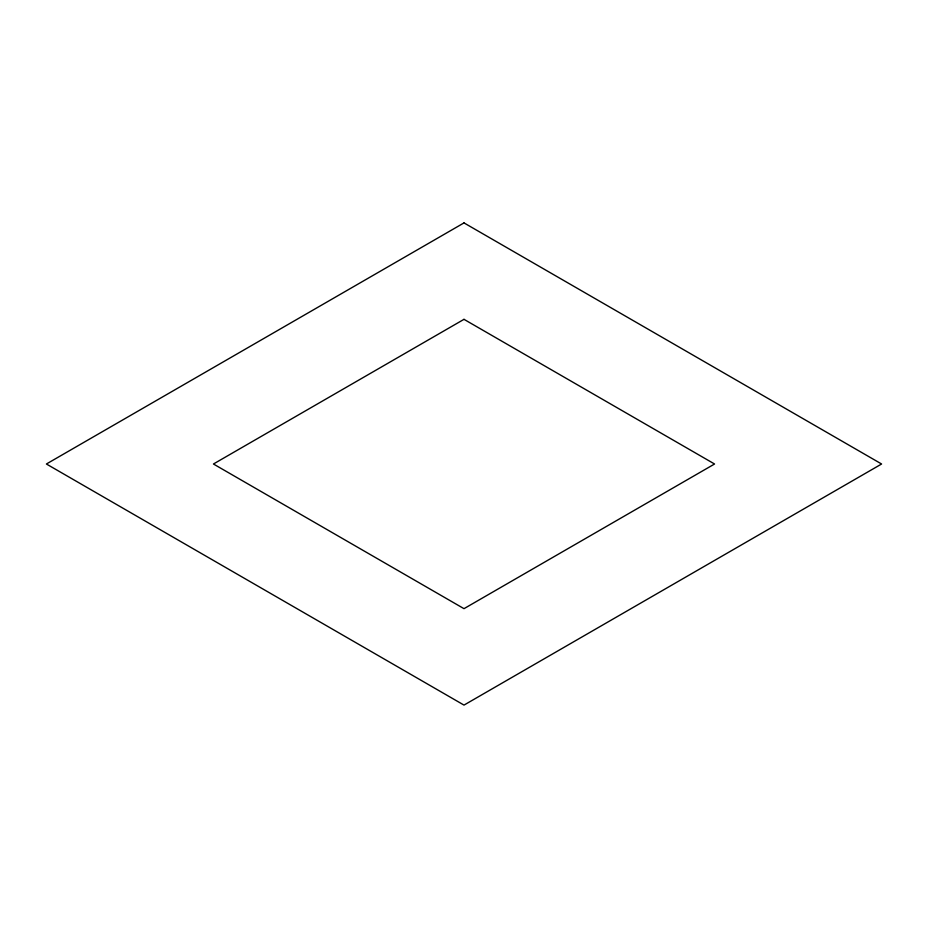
<?xml version="1.0" encoding="UTF-8"?>
<svg xmlns="http://www.w3.org/2000/svg" width="928" height="928" viewBox="0 0 928 928"><rect width="100%" height="100%" fill="white"/><g stroke="black" fill="none" stroke-linecap="round" stroke-linejoin="round"><path stroke-width="1.39" d="M464 222.906L46.4 464L464 705.094L881.6 464L464 222.906M464 319.336L213.44 464L464 608.664L714.56 464L464 319.336"/></g></svg>
